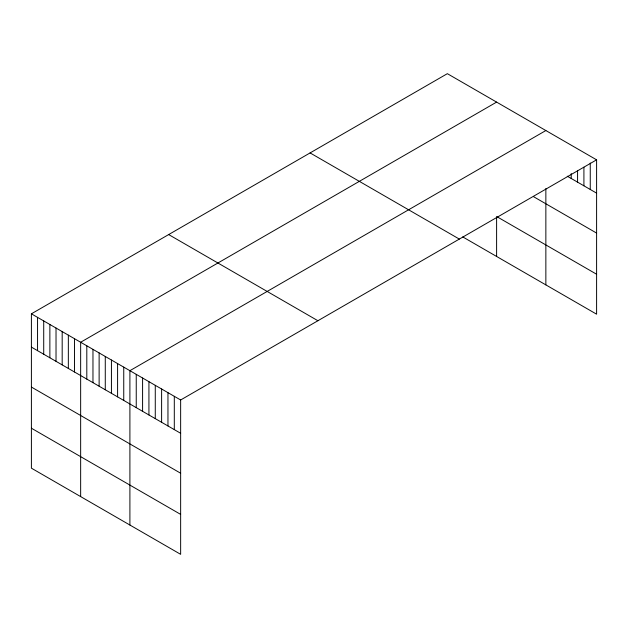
<?xml version="1.0" encoding="UTF-8"?>
<svg xmlns="http://www.w3.org/2000/svg" width="628" height="628" viewBox="0 0 628 628"><rect width="100%" height="100%" fill="white"/><g stroke="black" fill="none" stroke-linecap="round" stroke-linejoin="round"><path stroke-width="0.94" d="M596.6 159.834L180.644 399.981L180.644 554.328L31.4 468.166L31.4 313.819L447.356 73.672L596.6 159.834L596.6 314.181L462.742 236.905M496.607 102.105L80.651 342.252L80.651 496.599M545.858 130.538L129.902 370.685L129.902 525.032M567.265 176.193L596.6 193.134M533.541 196.674L596.6 233.074M497.376 216.95L596.6 274.232M310.091 152.918L459.335 239.087M168.665 234.566L317.909 320.735M31.4 313.819L180.644 399.981M31.4 347.111L180.644 433.281M31.4 387.06L180.644 473.229M31.4 428.218L180.644 514.387M590.257 163.029L590.257 189.468M583.914 167.197L583.914 185.809M577.572 170.392L577.572 182.144M571.229 173.587L571.229 178.478M545.858 188.565L545.858 284.884M496.607 216.503L496.607 256.452M174.301 396.323L174.301 429.615M167.959 392.657L167.959 425.957M161.616 388.999L161.616 422.291M155.273 385.333L155.273 418.633M148.93 381.675L148.93 414.967M142.587 378.009L142.587 411.309M136.245 374.351L136.245 407.643M123.747 367.137L123.747 400.429M117.593 363.581L117.593 396.872M111.431 360.025L111.431 393.316M105.276 356.469L105.276 389.768M99.122 352.912L99.122 386.212M92.968 349.364L92.968 382.656M86.805 345.808L86.805 379.1M74.497 338.696L74.497 371.996M68.342 335.148L68.342 368.44M62.18 331.592L62.18 364.884M56.025 328.036L56.025 361.328M49.871 324.48L49.871 357.779M43.717 320.924L43.717 354.223M37.554 317.376L37.554 350.667"/></g></svg>
